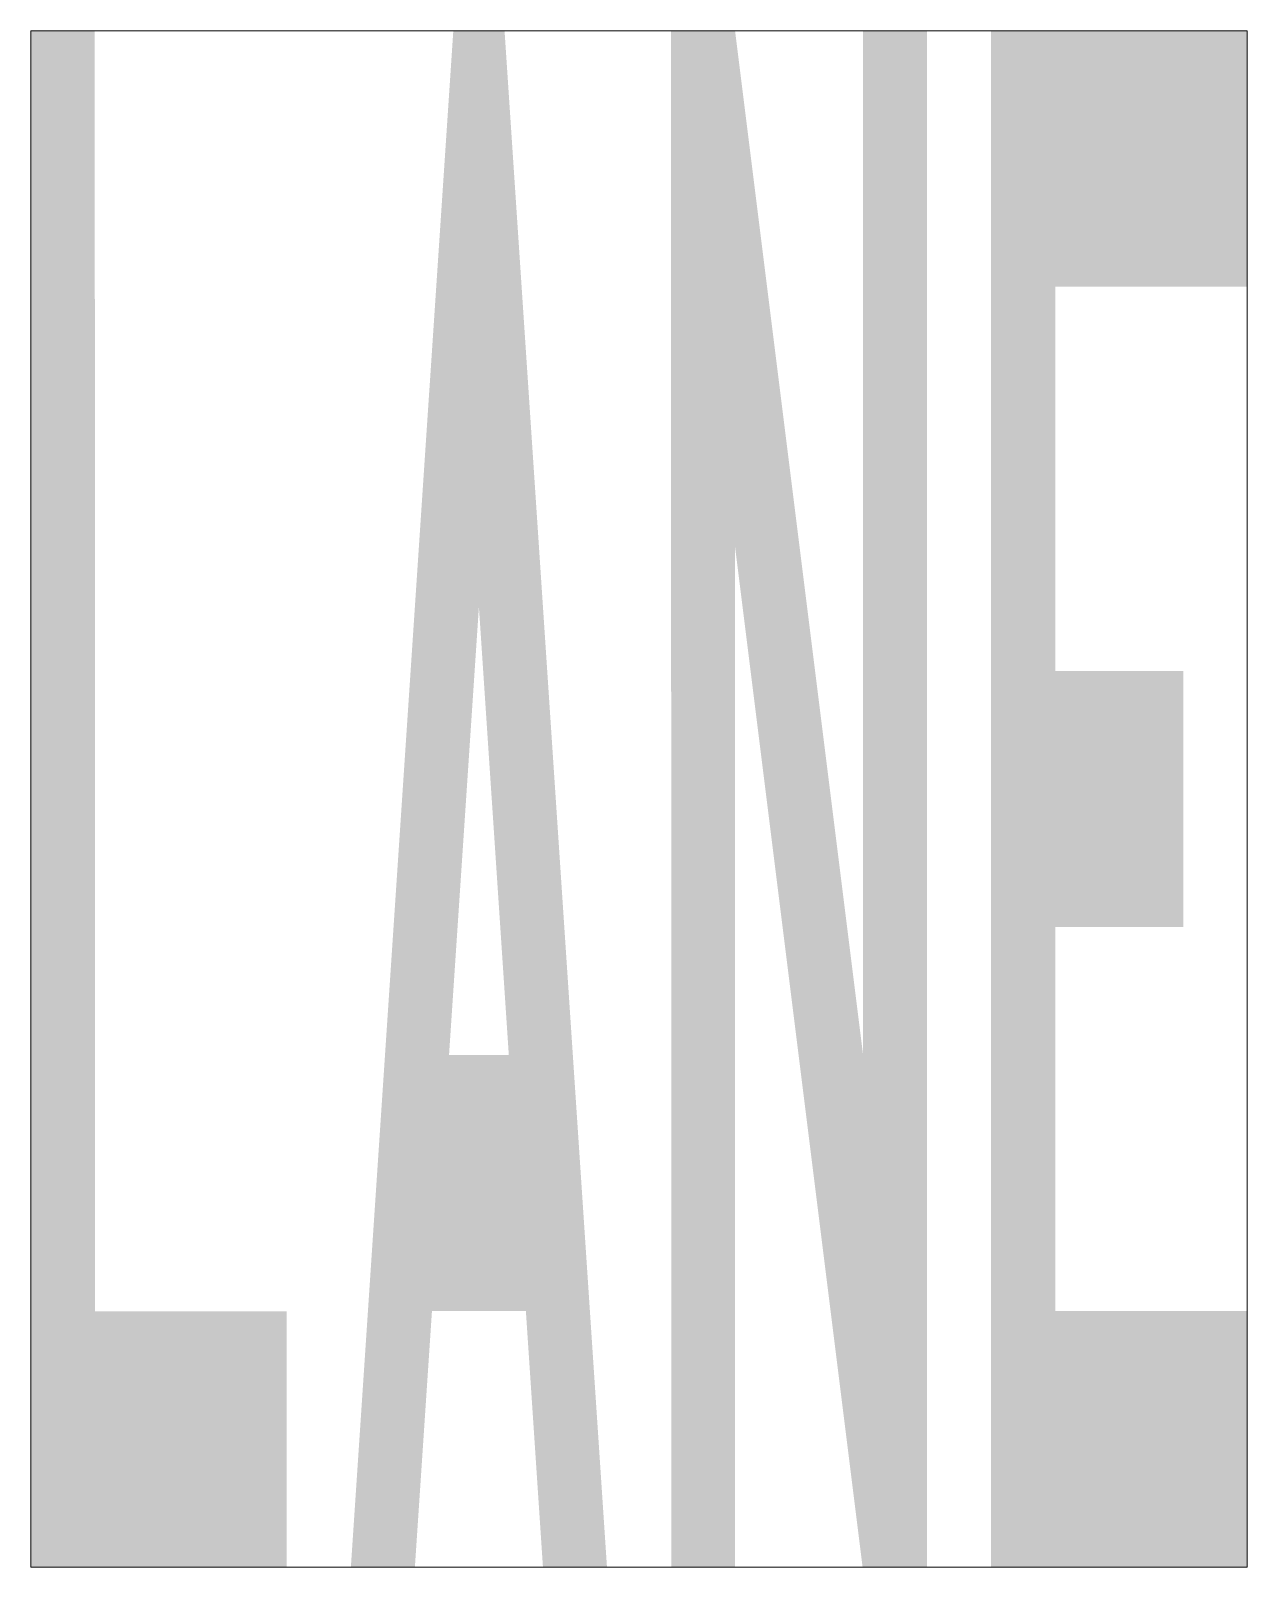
# Model space of a CAD drawing. Extents: x -3.17 to 3.17, y -4 to 4.
import ezdxf

# ---------------------------------------------------------------- set-up
doc = ezdxf.new("R2010")
doc.units = 0
doc.header["$LTSCALE"] = 0.01
doc.header["$MEASUREMENT"] = 0
doc.layers.get('0').update_dxf_attribs({"lineweight": 20})
doc.layers.get('Defpoints').update_dxf_attribs({"color": 111, "lineweight": 20})

msp = doc.modelspace()

# ---------------------------------------------------------------- hatches: boundary and pattern name
at = {"linetype": 'Continuous', "lineweight": 0}
h = msp.add_hatch(color=0, dxfattribs=at)
h.dxf.hatch_style = 1
h.paths.add_polyline_path([(-0.7, 4.0006), (-0.9667, 4.0006), (-1.5, -3.9994), (-1.1667, -3.9994), (-1.0778, -2.6661), (-0.5889, -2.6661), (-0.5, -3.9994), (-0.1667, -3.9994)])
h.paths.add_polyline_path([(-0.9889, -1.3327), (-0.8334, 1.0006), (-0.6778, -1.3327)], flags=16)
h = msp.add_hatch(color=0, dxfattribs=at)
h.dxf.hatch_style = 1
h.paths.add_polyline_path([(0.5, 4.0006), (0.1666, 4.0006), (0.1686, -3.9994), (0.5, -3.9994), (0.5, 1.3132), (1.164, -3.9994), (1.5, -3.9994), (1.5, 4.0006), (1.1666, 4.0006), (1.1666, -1.3327)])
h = msp.add_hatch(color=0, dxfattribs=at)
h.dxf.hatch_style = 1
h.paths.add_polyline_path([(-2.8333, 3.9994), (-3.1666, 3.9994), (-3.1646, -4.0006), (-1.8334, -4.0006), (-1.8334, -2.6673), (-2.8316, -2.6673)])
h = msp.add_hatch(color=0, dxfattribs=at)
h.dxf.hatch_style = 1
h.paths.add_polyline_path([(2.1666, 2.6673), (3.1666, 2.6673), (3.1666, 4.0006), (1.8333, 4.0006), (1.8333, -3.9994), (3.1666, -3.9994), (3.1666, -2.6661), (2.1666, -2.6661), (2.1666, -0.6661), (2.8333, -0.6661), (2.8333, 0.6673), (2.1666, 0.6673)])

# ---------------------------------------------------------------- linework, layer by layer
at = {"layer": 'Defpoints'}
msp.add_lwpolyline([(-3.1666, -4.0006), (3.1666, -4.0006), (3.1666, 4.0006), (-3.1666, 4.0006)], close=True, dxfattribs=at)

doc.saveas('drawing.dxf')
